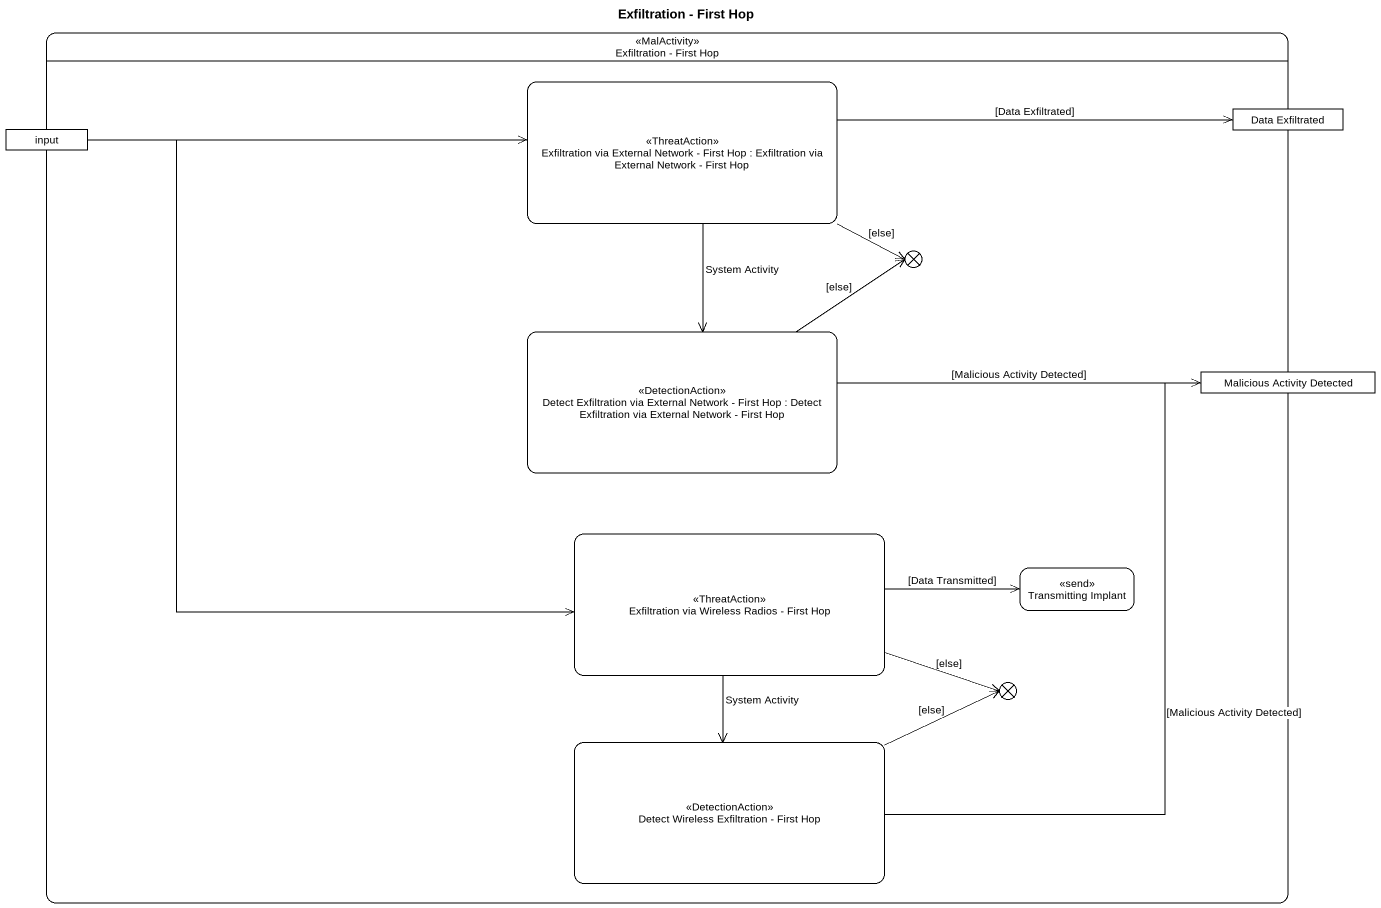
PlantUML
@startuml
title Exfiltration - First Hop
hide empty description
state "Exfiltration - First Hop" as Exfiltration_First_Hop <<MalActivity>> {
  state "Exfiltration via External Network - First Hop : Exfiltration via External Network - First Hop" as Exfiltration_via_External <<ThreatAction>>
  state input <<object>>
  state "Data Exfiltrated" as Data_Exfiltrated <<object>>
  state flowfinal1 <<end>>
  state "Detect Exfiltration via External Network - First Hop : Detect Exfiltration via External Network - First Hop" as Detect_Exfiltration_via <<DetectionAction>>
  state "Malicious Activity Detected" as Malicious_Activity_Detected <<object>>
  state "Exfiltration via Wireless Radios - First Hop" as Exfiltration_via_Wireless <<ThreatAction>>
  state "Transmitting Implant" as Transmitting_Implant <<send>>
  state flowfinal2 <<end>>
  state "Detect Wireless Exfiltration - First Hop" as Detect_Wireless <<DetectionAction>>
}
Exfiltration_via_External -right-> Data_Exfiltrated : [Data Exfiltrated]
Exfiltration_via_External -right-> flowfinal1 : [else]
Exfiltration_via_External --> Detect_Exfiltration_via : System Activity
input -right-> Exfiltration_via_External
input --> Exfiltration_via_Wireless
Detect_Exfiltration_via -up-> flowfinal1 : [else]
Detect_Exfiltration_via -right-> Malicious_Activity_Detected : [Malicious Activity Detected]
Exfiltration_via_Wireless -right-> Transmitting_Implant : [Data Transmitted]
Exfiltration_via_Wireless -right-> flowfinal2 : [else]
Exfiltration_via_Wireless --> Detect_Wireless : System Activity
Detect_Wireless -up-> Malicious_Activity_Detected : [Malicious Activity Detected]
Detect_Wireless -right-> flowfinal2 : [else]
@enduml
